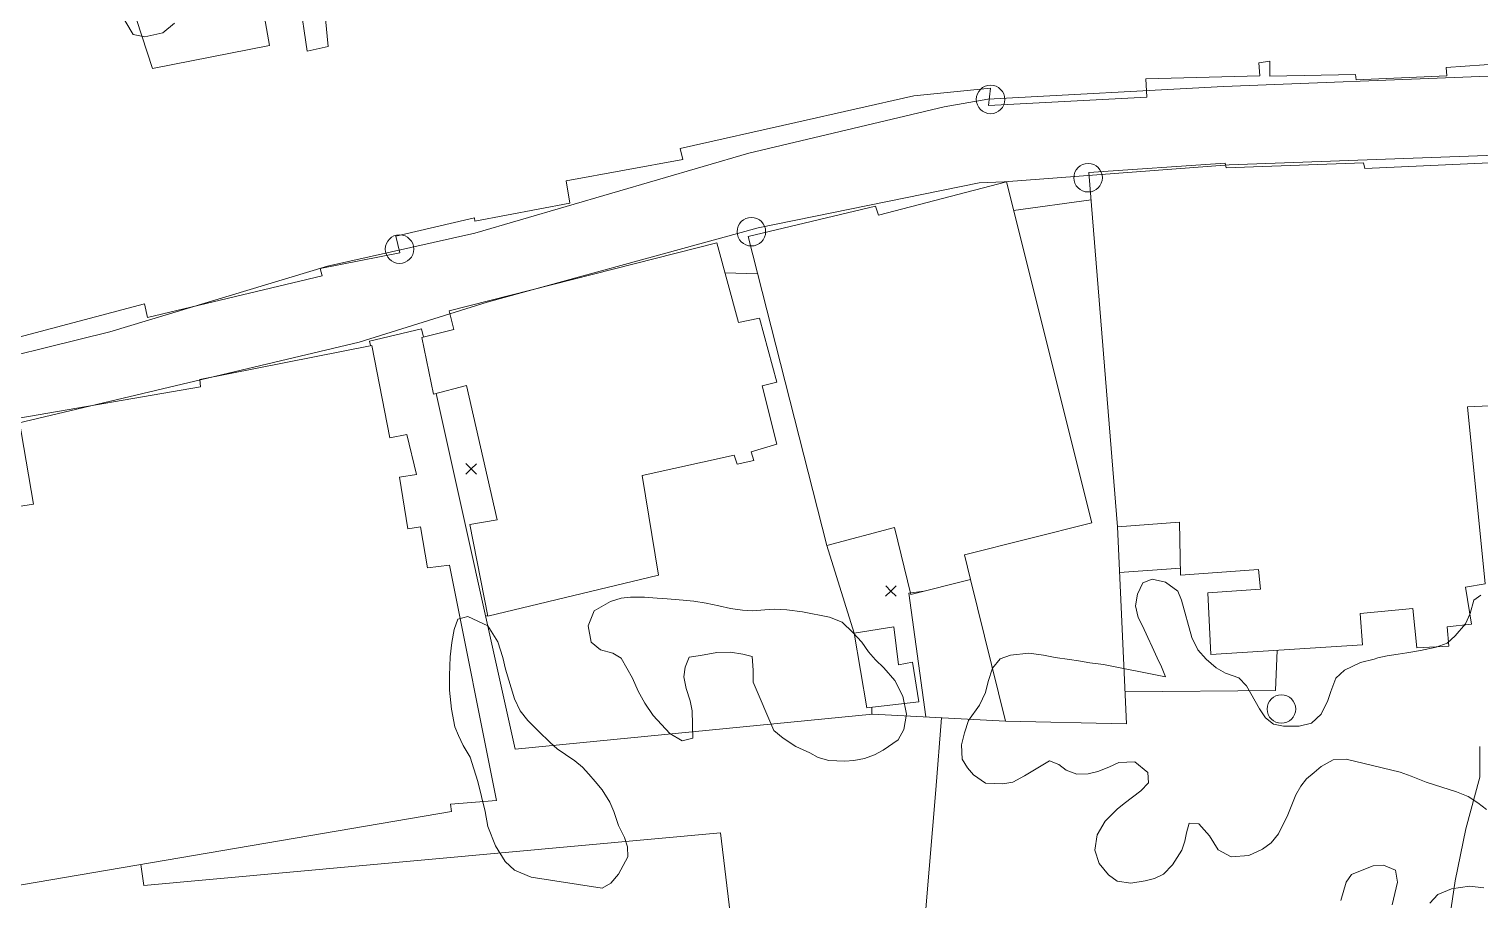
# Model space of a CAD drawing. Header units: metres. Extents: x 4652992 to 4879070, y 2074171 to 2309877.
# Drawn here: x 4654536.3 to 4654614.6, y 2308357.3 to 2308404.3 of the extents above; entities that cross this region are included whole.
import ezdxf

# ---------------------------------------------------------------- set-up
doc = ezdxf.new("R2010")
doc.units = ezdxf.units.M
doc.header["$MEASUREMENT"] = 0
for name, color, linetype, lineweight in [('Level 1', 2, 'Continuous', 0), ('Level 18', 5, 'Continuous', 0), ('Level 30', 5, 'Continuous', 0), ('Level 35', 4, 'Continuous', 0), ('Level 38', 3, 'Continuous', 0), ('Level 40', 1, 'Continuous', 0), ('Level 61', 4, 'Continuous', 0), ('Level 62', 4, 'Continuous', 0), ('Level 63', 3, 'Continuous', 0)]:
    doc.layers.add(name, color=color, linetype=linetype, lineweight=lineweight)

# ---------------------------------------------------------------- blocks, each defined once
blk = doc.blocks.new('COTA_2')
at = {"layer": 'Level 63', "ltscale": 0.2}
for p, q in [((5e-05, 0.0001, 4e-05), (-1.419472, -1.408357, 4e-05)), ((-1.408407, 1.419622, 4e-05), (5e-05, 0.0001, 4e-05)), ((1.419572, 1.408557, 4e-05), (5e-05, 0.0001, 4e-05)), ((5e-05, 0.0001, 4e-05), (1.408507, -1.419422, 4e-05))]:
    blk.add_line(p, q, dxfattribs=at)
blk = doc.blocks.new('POSTE_1')
at = {"layer": 'Level 61'}
blk.add_circle((-4.7e-05, -1.9e-05, -2.4e-05), 0.770001, dxfattribs=at)
blk = doc.blocks.new('COTA_13')
at = {"layer": 'Level 63', "ltscale": 0.2}
for p, q in [((-1.408317, 1.419367, 4e-05), (0.00014, -0.000155, 4e-05)), ((1.419662, 1.408302, 4e-05), (0.00014, -0.000155, 4e-05)), ((0.00014, -0.000155, 4e-05), (-1.419382, -1.408612, 4e-05)), ((0.00014, -0.000155, 4e-05), (1.408597, -1.419677, 4e-05))]:
    blk.add_line(p, q, dxfattribs=at)

msp = doc.modelspace()

# ---------------------------------------------------------------- linework, layer by layer
at = {"layer": 'Level 1'}
msp.add_polyline3d([(4654614.625892, 2308365.557091, 1364), (4654614.630212, 2308363.913455, 1362), (4654613.887237, 2308361.118004, 1360), (4654613.300454, 2308358.308321, 1358), (4654612.796547, 2308354.898709, 1356), (4654612.840683, 2308351.094383, 1354), (4654612.40393, 2308347.194254, 1352), (4654612.477526, 2308345.743089, 1351), (4654612.305733, 2308344.217446, 1350), (4654611.902271, 2308342.938042, 1349), (4654611.31052, 2308341.729332, 1348), (4654609.698681, 2308340.197875, 1347), (4654607.694238, 2308339.574155, 1346.52), (4654606.129019, 2308339.268029, 1346.48), (4654605.484075, 2308338.918122, 1346.48), (4654605.083962, 2308338.637881, 1346.48), (4654604.64487, 2308338.122288, 1346.48), (4654603.856102, 2308337.148193, 1346.44), (4654603.537819, 2308336.561175, 1346.42), (4654603.278849, 2308335.900606, 1346.4), (4654602.570354, 2308333.225574, 1346), (4654602.375502, 2308329.193387, 1345), (4654602.304167, 2308326.473487, 1344), (4654601.809106, 2308325.235709, 1343.95309)], dxfattribs=at)
at = {"layer": 'Level 18', "color": 30}
for points in [[(4654532.029021, 2308385.841921, 1354.325876), (4654540.640154, 2308387.972581, 1355.705876), (4654552.38781, 2308391.518939, 1357.285876), (4654560.350518, 2308393.296004, 1358.765876), (4654575.155856, 2308397.623095, 1361.065876), (4654585.692605, 2308400.131649, 1362.505876), (4654588.056597, 2308400.541957, 1362.625876), (4654600.785323, 2308401.2251, 1364.605876), (4654614.641931, 2308401.774171, 1366.905876), (4654627.295372, 2308402.259871, 1368.965876)], [(4654616.004953, 2308397.527578, 1367.130195), (4654601.086463, 2308396.998761, 1364.617914), (4654588.949467, 2308396.078881, 1362.361607), (4654587.594333, 2308396.017456, 1362.221607), (4654575.651927, 2308393.583668, 1360.639445), (4654561.022874, 2308389.569268, 1358.526782), (4654554.106269, 2308387.408564, 1357.434358), (4654535.663499, 2308383.032053, 1354.89619)]]:
    msp.add_polyline3d(points, dxfattribs=at)
at = {"layer": 'Level 30', "color": 1}
for points in [[(4654540.045971, 2308411.092924, 1357.826939), (4654542.943444, 2308402.203642, 1361.916939), (4654549.253603, 2308403.435775, 1361.896939), (4654548.016847, 2308410.503019, 1361.296939)], [(4654616.92186, 2308402.536921, 1372.086939), (4654612.810541, 2308402.256361, 1370.996939), (4654612.848215, 2308401.806763, 1370.966939), (4654607.958138, 2308401.580524, 1370.716939), (4654607.921336, 2308401.872777, 1370.846939), (4654603.287603, 2308401.786282, 1367.386939), (4654603.296968, 2308402.600004, 1367.466939), (4654602.701357, 2308402.510379, 1367.176939), (4654602.755642, 2308401.810265, 1366.996939), (4654596.585454, 2308401.633332, 1370.846939), (4654596.648089, 2308400.64705, 1370.886939), (4654588.099402, 2308400.19309, 1371.026939), (4654588.198714, 2308401.137247, 1370.756939), (4654584.056006, 2308400.72121, 1364.086939), (4654577.689171, 2308399.276689, 1363.776939), (4654571.445553, 2308397.880649, 1365.666939), (4654571.59194, 2308397.288057, 1365.666939), (4654565.284076, 2308396.130271, 1370.136939), (4654565.481582, 2308394.920564, 1370.116939), (4654560.345253, 2308393.953724, 1370.176939), (4654560.327999, 2308394.137024, 1370.186939), (4654556.079925, 2308393.137344, 1362.576939), (4654556.298679, 2308392.244892, 1362.426939), (4654551.993334, 2308391.384685, 1362.096939), (4654552.104433, 2308390.994219, 1362.096939), (4654542.675285, 2308388.737921, 1361.806939), (4654542.510496, 2308389.476639, 1361.816939), (4654526.542468, 2308385.258826, 1360.346939)], [(4654593.52378, 2308396.578113, 1372.334778), (4654600.87859, 2308397.089073, 1372.224778), (4654600.931244, 2308396.831478, 1372.214778), (4654608.350715, 2308397.104672, 1370.304778), (4654608.420351, 2308396.791193, 1370.284778), (4654615.553989, 2308397.118006, 1370.524778)], [(4654579.357823, 2308376.428521, 1363.695064), (4654575.117164, 2308393.125889, 1363.945064), (4654581.998463, 2308394.75093, 1363.885064), (4654582.159919, 2308394.272359, 1367.105064), (4654589.066266, 2308396.07271, 1366.965064), (4654593.680935, 2308377.654564, 1364.515064), (4654586.791004, 2308375.925984, 1364.575064), (4654587.125115, 2308374.590087, 1364.515064), (4654583.892456, 2308373.782103, 1363.625064), (4654583.026585, 2308377.399356, 1363.855064), (4654579.357823, 2308376.428521, 1363.695064)], [(4654617.160597, 2308384.05444, 1371.134778), (4654613.96835, 2308383.915495, 1372.314778), (4654614.917664, 2308374.351611, 1369.804778), (4654613.863153, 2308374.173858, 1369.864778), (4654614.180509, 2308372.180088, 1369.364778), (4654612.872422, 2308372.034131, 1369.654778), (4654612.961188, 2308370.992467, 1369.604778), (4654611.238313, 2308370.890362, 1369.734778), (4654611.020849, 2308373.027014, 1369.814778), (4654608.169146, 2308372.748109, 1367.414778), (4654608.287911, 2308371.05805, 1367.274778), (4654600.096494, 2308370.539254, 1366.564778), (4654599.943158, 2308373.864053, 1366.714778), (4654602.778522, 2308374.0718, 1367.414778), (4654602.67718, 2308375.123617, 1367.474778), (4654598.469215, 2308374.813559, 1367.044778), (4654598.41131, 2308377.677534, 1366.934778), (4654595.067233, 2308377.429202, 1367.034778), (4654593.52378, 2308396.578113, 1372.334778)], [(4654557.49619, 2308387.666224, 1360.809491), (4654559.210345, 2308388.104192, 1361.659491), (4654558.962054, 2308389.112811, 1361.339491), (4654573.416687, 2308392.776815, 1362.609491), (4654574.600742, 2308388.481647, 1363.519491), (4654575.734848, 2308388.702162, 1363.459491), (4654576.661714, 2308385.243074, 1362.959491), (4654575.874308, 2308385.047137, 1362.969491), (4654576.661228, 2308381.906126, 1362.549491), (4654575.27044, 2308381.490132, 1362.539491), (4654575.42088, 2308381.01813, 1362.479491), (4654574.518455, 2308380.816412, 1362.469491), (4654574.349615, 2308381.30751, 1362.479491), (4654569.384308, 2308380.206061, 1362.559491), (4654570.267845, 2308374.822251, 1364.119491), (4654561.060854, 2308372.601382, 1364.279491), (4654560.080312, 2308377.558433, 1364.509491), (4654561.559221, 2308377.803835, 1364.42772), (4654559.908553, 2308385.073132, 1361.139491), (4654558.110594, 2308384.599965, 1360.949491), (4654557.49619, 2308387.666224, 1360.809491)], [(4654519.535826, 2308376.00603, 1358.019491), (4654536.509928, 2308378.657255, 1357.799491), (4654535.714699, 2308383.307635, 1361.119491), (4654545.539482, 2308384.997748, 1361.219491), (4654545.499201, 2308385.393669, 1361.099491), (4654554.780201, 2308387.237556, 1361.149491), (4654555.766005, 2308382.250389, 1361.469491), (4654556.677829, 2308382.41318, 1360.779491), (4654557.196103, 2308380.25217, 1360.759491), (4654556.28354, 2308380.119917, 1361.249491), (4654556.735807, 2308377.32739, 1361.019491), (4654557.423084, 2308377.439264, 1360.839491), (4654557.792695, 2308375.226367, 1360.599491), (4654558.978119, 2308375.35368, 1357.279491), (4654561.515976, 2308362.653687, 1357.019491), (4654559.028192, 2308362.454342, 1357.519491), (4654559.081367, 2308362.04808, 1357.479491), (4654515.792712, 2308354.671364, 1358.089491)], [(4654584.325503, 2308367.976455, 1363.145064), (4654581.52614, 2308367.648066, 1363.015064), (4654580.840976, 2308371.693444, 1362.985064), (4654582.986541, 2308372.025881, 1363.265064), (4654583.238705, 2308369.9698, 1363.265064), (4654583.98766, 2308370.118569, 1363.255064), (4654584.325503, 2308367.976455, 1363.145064)]]:
    msp.add_polyline3d(points, dxfattribs=at)
msp.add_3dface([(4654551.302171, 2308403.13557, 1359.574836), (4654550.466203, 2308408.772383, 1358.514836), (4654551.879271, 2308409.003316, 1358.554836), (4654552.429837, 2308403.381812, 1359.754836)], dxfattribs=at)
at = {"layer": 'Level 35'}
for p, q in [((4654593.642913, 2308395.100087, 1365.287229), (4654589.452391, 2308394.5316, 1365.457229)), ((4654575.631403, 2308391.101102, 1363.294778), (4654573.861675, 2308391.162618, 1362.394778)), ((4654579.357823, 2308376.428522, 1363.795064), (4654580.840976, 2308371.693445, 1363.225064)), ((4654598.46136, 2308375.202034, 1366.495064), (4654595.179715, 2308374.974154, 1366.625064)), ((4654581.79235, 2308367.31345, 1362.364778), (4654581.788954, 2308367.678896, 1362.334778))]:
    msp.add_line(p, q, dxfattribs=at)
msp.add_polyline3d([(4654595.067233, 2308377.429202, 1367.034778), (4654595.554935, 2308366.784591, 1365.464778), (4654589.021779, 2308366.934662, 1364.369491), (4654587.125115, 2308374.590087, 1364.515064)], dxfattribs=at)
at = {"layer": 'Level 38'}
for points in [[(4654554.720527, 2308387.2257, 1359.689491), (4654554.668614, 2308387.464345, 1359.769491), (4654557.476596, 2308388.139445, 1359.849491), (4654557.577135, 2308387.686905, 1359.848694)], [(4654558.254536, 2308384.637846, 1359.843327), (4654562.525563, 2308365.413473, 1359.809491), (4654581.827881, 2308367.316955, 1362.369491), (4654589.021779, 2308366.934662, 1364.369491)], [(4654509.536016, 2308354.66701, 1353.599491), (4654517.732335, 2308333.024029, 1350.989491), (4654527.734427, 2308333.742723, 1351.119491), (4654553.405319, 2308336.247806, 1350.859491), (4654571.596357, 2308337.593218, 1351.379491), (4654582.880136, 2308338.175065, 1352.659491), (4654584.334325, 2308352.290506, 1357.219491), (4654585.252229, 2308363.231252, 1359.979491), (4654585.552785, 2308367.119009, 1361.565064)]]:
    msp.add_polyline3d(points, dxfattribs=at)
at = {"layer": 'Level 40', "color": 3}
for points in [[(4654544.124515, 2308404.651585, 1360.600038), (4654543.492321, 2308404.134115, 1360.600038), (4654542.518954, 2308403.917199, 1360.600038), (4654541.894141, 2308404.035549, 1360.620038), (4654540.358216, 2308406.625032, 1360.200038)], [(4654614.994847, 2308362.168435, 1368.540038), (4654614.524319, 2308362.528875, 1368.320038), (4654614.003211, 2308362.869456, 1368.180038), (4654613.382278, 2308363.108789, 1367.960038), (4654612.582319, 2308363.370912, 1367.580038), (4654611.738436, 2308363.642382, 1367.240038), (4654610.922504, 2308363.969151, 1367.020038), (4654610.324198, 2308364.173045, 1366.920038), (4654607.415866, 2308364.883884, 1366.560038), (4654606.717072, 2308364.848866, 1366.080038), (4654606.065534, 2308364.482243, 1365.720038), (4654605.682866, 2308364.150269, 1365.580038), (4654605.267587, 2308363.809923, 1365.480038), (4654604.962786, 2308363.415441, 1365.340038), (4654604.703241, 2308362.95008, 1365.260038), (4654604.256696, 2308361.866114, 1365.200038), (4654603.761566, 2308360.838424, 1365.160038), (4654603.360266, 2308360.357297, 1365.120038), (4654602.897735, 2308360.011696, 1365.060038), (4654602.161676, 2308359.678373, 1364.880038), (4654601.208654, 2308359.605591, 1364.760038), (4654600.49388, 2308359.972077, 1364.680038), (4654600.025341, 2308360.74551, 1364.480038), (4654599.450322, 2308361.388488, 1364.180038), (4654598.935875, 2308361.421417, 1364.040038), (4654598.786807, 2308360.901921, 1363.980038), (4654598.698301, 2308360.446094, 1363.720038), (4654598.541246, 2308359.958921, 1363.540038), (4654598.040788, 2308359.177352, 1363.380038), (4654597.541657, 2308358.671111, 1363.240038), (4654597.058494, 2308358.437083, 1363.180038), (4654596.55137, 2308358.300025, 1362.860038), (4654595.785359, 2308358.172129, 1362.640038), (4654595.043303, 2308358.284123, 1362.620038), (4654594.569448, 2308358.629959, 1362.620038), (4654594.07895, 2308359.239637, 1362.660038), (4654593.844675, 2308359.963212, 1362.780038), (4654593.972441, 2308360.793477, 1362.960038), (4654594.401024, 2308361.529096, 1363.020038), (4654595.039246, 2308362.174163, 1363.220038), (4654595.418587, 2308362.491534, 1363.300038), (4654596.325679, 2308363.171249, 1363.480038), (4654596.74628, 2308363.602333, 1363.840038), (4654596.705008, 2308364.162338, 1364.120038), (4654596.007534, 2308364.739507, 1364.200038), (4654595.137701, 2308364.694955, 1364.200038), (4654594.603959, 2308364.441068, 1364.240038), (4654594.000336, 2308364.217365, 1364.260038), (4654593.478571, 2308364.083423, 1364.300038), (4654592.859639, 2308364.062031, 1364.400038), (4654592.297271, 2308364.288899, 1364.560038), (4654591.889968, 2308364.589948, 1364.600038), (4654591.382839, 2308364.789749, 1365.080038), (4654590.045158, 2308363.971998, 1365.260038), (4654589.414917, 2308363.631467, 1365.420038), (4654588.873851, 2308363.547568, 1365.440038), (4654587.929478, 2308363.580126, 1365.420038), (4654587.278593, 2308364.024886, 1365.420038), (4654586.953148, 2308364.415695, 1365.420038), (4654586.676949, 2308364.887894, 1365.420038), (4654586.638336, 2308365.661698, 1365.420038), (4654586.799381, 2308366.301139, 1365.420038), (4654587.011006, 2308366.960439, 1365.420038), (4654587.601308, 2308367.799445, 1365.400038), (4654587.940046, 2308368.477627, 1365.380038), (4654588.076467, 2308369.076374, 1365.300038), (4654588.316043, 2308369.790972, 1365.220038), (4654588.723998, 2308370.301305, 1365.160038), (4654589.277041, 2308370.505149, 1365.100038), (4654590.266001, 2308370.600907, 1365.060038), (4654591.073278, 2308370.505656, 1365.160038), (4654591.68822, 2308370.37478, 1365.420038), (4654592.462886, 2308370.271158, 1365.920038), (4654592.95271, 2308370.197534, 1366.200038), (4654593.570979, 2308370.081262, 1366.180038), (4654594.301721, 2308369.986988, 1366.280038), (4654597.649961, 2308369.32033, 1366.620038), (4654597.437651, 2308369.870802, 1366.780038), (4654597.212032, 2308370.362859, 1367.020038), (4654596.944483, 2308370.940399, 1367.220038), (4654596.70755, 2308371.450176, 1367.300038), (4654596.420701, 2308372.077759, 1367.080038), (4654596.185099, 2308372.526006, 1367.140038), (4654596.040005, 2308373.169354, 1367.160038), (4654596.13583, 2308373.792052, 1367.120038), (4654596.428648, 2308374.403449, 1367.100038), (4654596.93444, 2308374.602037, 1367.080038), (4654597.648545, 2308374.434745, 1367.100038), (4654598.322059, 2308373.954546, 1367.100038), (4654598.518395, 2308373.468721, 1367.140038), (4654599.086782, 2308371.4491, 1367.220038), (4654599.410901, 2308370.782962, 1367.240038), (4654599.851483, 2308370.29109, 1367.280038), (4654600.40121, 2308369.806612, 1367.360038), (4654600.891702, 2308369.533794, 1367.420038), (4654601.615126, 2308369.272648, 1367.540038), (4654602.039735, 2308368.845422, 1367.500038), (4654602.73722, 2308367.594536, 1367.340038), (4654603.057343, 2308367.112989, 1367.360038), (4654603.483946, 2308366.761897, 1367.380038), (4654604.029009, 2308366.661205, 1367.340038), (4654604.874218, 2308366.665063, 1367.300038), (4654605.541066, 2308366.829375, 1367.320038), (4654606.066153, 2308367.31478, 1367.420038), (4654606.4182, 2308368.051376, 1367.560038), (4654606.589896, 2308368.535433, 1367.600038), (4654606.862082, 2308369.258402, 1367.740038), (4654607.329935, 2308369.694741, 1367.820038), (4654608.191776, 2308370.108476, 1368.000038), (4654608.923844, 2308370.28953, 1368.200038), (4654609.122833, 2308370.354362, 1368.920038)], [(4654575.381483, 2308369.035062, 1363.920038), (4654575.37923, 2308369.684093, 1363.600038), (4654575.321496, 2308370.420368, 1363.460038), (4654574.824416, 2308370.556523, 1363.120038), (4654574.155864, 2308370.66891, 1362.740038), (4654573.425589, 2308370.643632, 1362.480038), (4654572.543953, 2308370.48472, 1362.240038), (4654571.933309, 2308370.388686, 1362.140038), (4654571.718491, 2308369.846269, 1362.220038), (4654571.646364, 2308369.333758, 1362.260038), (4654571.759233, 2308368.706388, 1362.380038), (4654571.980638, 2308368.02571, 1362.520038), (4654572.084492, 2308367.490758, 1362.540038), (4654572.113445, 2308366.76062, 1362.600038), (4654572.124714, 2308366.019171, 1362.520038), (4654571.547359, 2308365.870791, 1362.460038), (4654570.883835, 2308366.268675, 1362.460038), (4654569.990238, 2308367.243507, 1362.400038), (4654569.536504, 2308367.89831, 1362.400038), (4654569.172408, 2308368.549083, 1362.400038), (4654568.867954, 2308369.262552, 1362.400038), (4654568.251938, 2308370.329022, 1362.400038), (4654567.802191, 2308370.605911, 1362.340038), (4654567.132426, 2308370.778887, 1362.300038), (4654566.640375, 2308371.200539, 1362.240038), (4654566.465089, 2308372.082539, 1362.240038), (4654566.788964, 2308372.903354, 1362.240038), (4654567.685511, 2308373.390903, 1362.360038), (4654568.258358, 2308373.585492, 1362.420038), (4654568.766187, 2308373.628036, 1362.480038), (4654569.507559, 2308373.635865, 1362.560038), (4654570.203678, 2308373.577931, 1362.620038), (4654570.738208, 2308373.539368, 1362.740038), (4654571.595917, 2308373.462061, 1363.000038), (4654572.188009, 2308373.411225, 1362.840038), (4654572.84217, 2308373.301906, 1362.720038), (4654573.521819, 2308373.172071, 1362.760038), (4654574.151707, 2308373.02268, 1362.900038), (4654574.809163, 2308372.927742, 1363.040038), (4654575.343692, 2308372.889179, 1363.100038), (4654576.022994, 2308372.955491, 1363.200038), (4654576.55631, 2308372.977518, 1363.440038), (4654577.198162, 2308372.946237, 1363.560038), (4654578.049282, 2308372.840169, 1363.820038), (4654579.506018, 2308372.544639, 1364.200038), (4654580.184799, 2308372.279245, 1364.380038), (4654580.768915, 2308371.732384, 1364.640038), (4654581.249002, 2308371.192622, 1364.840038), (4654581.613966, 2308370.677408, 1365.060038), (4654581.998695, 2308370.248474, 1365.200038), (4654582.44428, 2308369.821647, 1365.340038), (4654583.041919, 2308369.13616, 1365.380038), (4654583.463923, 2308368.276966, 1365.400038), (4654583.665909, 2308367.31386, 1365.400038), (4654583.521309, 2308366.484985, 1365.380038), (4654583.213559, 2308365.932218, 1365.340038), (4654582.404569, 2308365.365669, 1365.140038), (4654581.940258, 2308365.117772, 1365.060038), (4654581.396192, 2308364.917047, 1365.000038), (4654580.82872, 2308364.811807, 1364.920038), (4654580.335281, 2308364.766195, 1364.820038), (4654579.467689, 2308364.800362, 1364.680038), (4654578.901951, 2308364.966239, 1364.440038), (4654578.448911, 2308365.228747, 1364.260038), (4654577.696963, 2308365.570073, 1364.040038), (4654576.996857, 2308366.005922, 1363.900038), (4654576.504806, 2308366.427574, 1363.800038), (4654575.381483, 2308369.035062, 1363.920038)], [(4654609.122833, 2308370.354362, 1368.920038), (4654609.637944, 2308370.459097, 1368.920038), (4654610.226261, 2308370.548252, 1369.240038), (4654610.687465, 2308370.618525, 1369.600038), (4654611.424193, 2308370.752652, 1370.020038), (4654612.280048, 2308370.937985, 1369.980038), (4654612.865702, 2308371.150201, 1369.980038), (4654613.29429, 2308371.548961, 1370.080038), (4654613.855977, 2308372.195005, 1370.080038), (4654614.106203, 2308372.754219, 1370.060038), (4654614.301854, 2308373.478166, 1370.100038), (4654614.685854, 2308373.74861, 1370.300038)], [(4654563.384712, 2308358.508898, 1360.640038), (4654562.488739, 2308358.882719, 1360.680038), (4654561.983039, 2308359.356771, 1360.640038), (4654561.468598, 2308360.19917, 1360.600038), (4654561.058679, 2308361.233121, 1360.600038), (4654560.908191, 2308362.059187, 1360.600038), (4654560.506356, 2308363.671691, 1360.520038), (4654560.293737, 2308364.35827, 1360.440038), (4654560.09719, 2308364.980348, 1360.320038), (4654559.718667, 2308365.610593, 1360.320038), (4654559.473148, 2308366.151466, 1360.240038), (4654559.272936, 2308366.621621, 1360.240038), (4654559.090301, 2308367.576687, 1360.080038), (4654558.985871, 2308368.606741, 1360.000038), (4654558.981547, 2308369.401717, 1359.920038), (4654559.02328, 2308370.400681, 1359.920038), (4654559.106655, 2308371.177004, 1359.880038), (4654559.235335, 2308371.882608, 1359.920038), (4654559.425395, 2308372.452994, 1360.200038), (4654559.974991, 2308372.580418, 1360.640038), (4654561.055854, 2308372.075648, 1360.880038), (4654561.599529, 2308371.227031, 1360.960038), (4654561.866949, 2308370.376093, 1361.160038), (4654561.99845, 2308369.73731, 1361.440038), (4654562.494563, 2308368.135293, 1362.000038), (4654562.808041, 2308367.488343, 1362.120038), (4654563.212883, 2308366.974662, 1361.880038), (4654563.786542, 2308366.394533, 1361.720038), (4654564.412087, 2308365.772827, 1361.880038), (4654564.797942, 2308365.446429, 1361.880038), (4654565.248842, 2308365.136736, 1361.880038), (4654565.751628, 2308364.785466, 1361.840038), (4654566.166716, 2308364.45285, 1361.800038), (4654566.510178, 2308364.074388, 1361.640038), (4654566.847061, 2308363.666784, 1361.520038), (4654567.23583, 2308363.217604, 1361.440038), (4654567.637006, 2308362.552, 1361.320038), (4654567.859872, 2308362.046486, 1361.240038), (4654568.117798, 2308361.289189, 1361.240038), (4654568.431275, 2308360.642239, 1361.200038), (4654568.595675, 2308360.149161, 1360.960038), (4654568.623404, 2308359.593531, 1360.920038), (4654568.107365, 2308358.664913, 1360.920038), (4654567.690022, 2308358.173412, 1360.920038), (4654567.231039, 2308357.904552, 1360.920038), (4654563.384712, 2308358.508898, 1360.640038)], [(4654607.118506, 2308357.245376, 1359.400038), (4654607.406659, 2308358.240558, 1359.460038), (4654607.700146, 2308358.652759, 1359.540038), (4654608.187969, 2308358.839861, 1359.720038), (4654608.866794, 2308359.124117, 1359.840038), (4654609.423834, 2308359.14337, 1359.820038), (4654610.085364, 2308358.880085, 1359.720038), (4654610.183206, 2308358.231481, 1359.660038), (4654609.903708, 2308357.004781, 1359.660038)], [(4654611.9382, 2308357.107698, 1360.600038), (4654612.365456, 2308357.567989, 1360.640038), (4654613.109501, 2308357.868988, 1360.700038), (4654614.079161, 2308358.014789, 1360.820038), (4654614.842513, 2308357.928886, 1360.880038)]]:
    msp.add_polyline3d(points, dxfattribs=at)
at = {"layer": 'Level 62'}
msp.add_line((4654561.054003, 2308372.636017, 1359.04723), (4654560.925923, 2308372.613635, 1359.04723), dxfattribs=at)
at = {"layer": 'Level 62', "extrusion": (0.0371097205895739, -0.0041824741125431, 0.9993024444821806), "elevation": 164436.15115, "flags": 128}
msp.add_lwpolyline([(2815148.440754, -4363673.919465), (2815148.229883, -4363673.116138), (2815141.697573, -4363674.777327)], dxfattribs=at)
at = {"layer": 'Level 62', "extrusion": (-0.1015079200586868, -0.0097746350817054, 0.9947867101416155), "elevation": -493684.76175, "flags": 128}
msp.add_lwpolyline([(-1851592.725884, 4829255.202678), (-1851592.019686, 4829263.341731), (-1851594.186015, 4829263.635914)], dxfattribs=at)
at = {"layer": 'Level 62'}
msp.add_polyline3d([(4654575.472667, 2308345.487225, 1352.175064), (4654573.628437, 2308360.901762, 1352.215064), (4654542.479523, 2308358.044776, 1352.235064), (4654542.31281, 2308359.19059, 1352.240796)], dxfattribs=at)

# ---------------------------------------------------------------- block references
at = {"layer": 'Level 61'}
for p in [(4654588.20825, 2308400.5261, 1362.72005), (4654593.47715, 2308396.29615, 1363.24885), (4654575.28885, 2308393.37825, 1360.56885), (4654556.28315, 2308392.44035, 1358.01005), (4654603.91785, 2308367.58825, 1364.88005)]:
    msp.add_blockref('POSTE_1', p, dxfattribs=at)
at = {"layer": 'Level 63', "ltscale": 0.2, "xscale": 0.2, "yscale": 0.2, "zscale": 0.2}
for name, p in [('COTA_2', (4654560.15255, 2308380.56325, 1359.26725)), ('COTA_13', (4654582.82375, 2308373.96345, 1360.95095))]:
    msp.add_blockref(name, p, dxfattribs=at)

doc.saveas('drawing.dxf')
